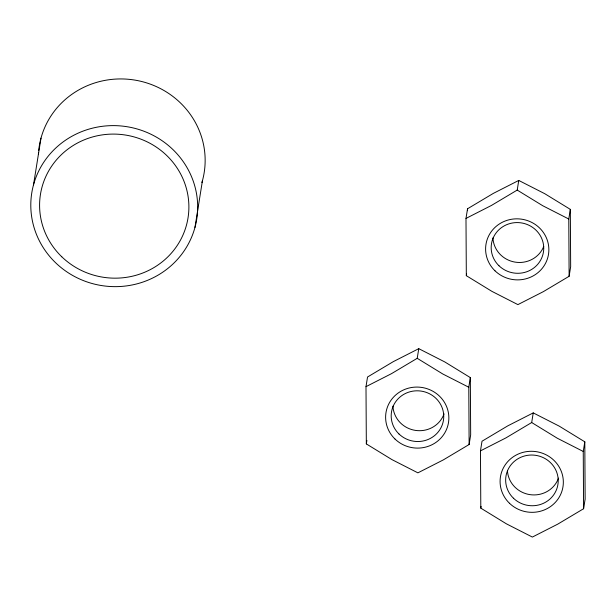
<?xml version="1.0" encoding="UTF-8"?>
<svg xmlns="http://www.w3.org/2000/svg" width="616" height="616" viewBox="0 0 616 616"><rect width="100%" height="100%" fill="white"/><g stroke="black" fill="none" stroke-linecap="round" stroke-linejoin="round"><path stroke-width="0.92" d="M365.996 386.648L366.335 443.913L391.922 459.598L417.902 472.849L443.32 459.898L469.123 444.506L470.67 434.865L470.331 377.6L444.744 361.915L418.765 348.671L393.347 361.615L367.536 377.007L365.996 386.648L391.414 373.704L417.217 358.312L418.765 348.671M465.989 218.418L466.327 275.683L491.915 291.368L517.894 304.612L543.312 291.668L569.122 276.276L570.662 266.636L570.324 209.371L544.737 193.686L518.757 180.442L493.339 193.386L467.536 208.778L465.989 218.418L491.406 205.467L517.209 190.082L518.757 180.442M470.331 377.6L468.784 387.241L469.123 444.506M480.465 450.873L480.803 508.138L506.39 523.823L532.37 537.067L557.788 524.116L583.598 508.731L585.138 499.083L584.8 441.818L559.212 426.133L533.233 412.889L507.815 425.841L482.012 441.225L480.465 450.873L505.882 437.922L531.693 422.53L533.233 412.889M570.324 209.371L568.776 219.011L569.122 276.276M584.8 441.818L583.252 451.459L583.598 508.731M33.518 184.831L40.995 138.146M194.956 227.435A83.514 80.434 9.1 0 0 92.177 128.236A83.514 80.434 9.1 0 0 55.579 262.724A83.514 80.434 9.1 0 0 194.956 227.435L202.433 180.75M366.335 443.913L366.897 440.409M466.327 275.683L466.612 273.935M480.803 508.138L481.088 506.383M568.776 219.011L542.804 205.767L517.209 190.082M468.784 387.241L442.804 373.997L417.217 358.312M583.252 451.459L557.28 438.215L531.693 422.53M467.536 208.778L467.567 210.695M38.7 150.373A83.514 80.434 9.1 0 1 137.507 80.573A83.514 80.434 9.1 0 1 201.909 182.575M38.392 154.2A83.514 80.434 9.1 0 1 38.523 152.291M543.712 246.523A26.303 25.333 9.1 0 1 514.938 262.093A26.303 25.333 9.1 0 1 492.939 237.907M558.527 478.085A26.303 25.333 9.1 0 1 529.899 494.625A26.303 25.333 9.1 0 1 507.415 470.362M444.051 413.86A26.303 25.333 9.1 0 1 415.43 430.399A26.303 25.333 9.1 0 1 392.946 406.137M61.754 256.764A74.721 71.972 9.1 0 0 186.456 225.194A74.721 71.972 9.1 0 0 94.502 136.436A74.721 71.972 9.1 0 0 61.754 256.764M494.995 270.809A31.655 30.492 9.1 0 0 547.832 257.434A31.655 30.492 9.1 0 0 508.87 219.827A31.655 30.492 9.1 0 0 494.995 270.809M498.983 265.758A26.303 25.333 9.1 0 0 542.881 254.647A26.303 25.333 9.1 0 0 510.51 223.4A26.303 25.333 9.1 0 0 498.983 265.758M509.471 503.257A31.655 30.492 9.1 0 0 562.308 489.882A31.655 30.492 9.1 0 0 523.346 452.283A31.655 30.492 9.1 0 0 509.471 503.257M513.459 498.213A26.303 25.333 9.1 0 0 557.357 487.094A26.303 25.333 9.1 0 0 524.986 455.855A26.303 25.333 9.1 0 0 513.459 498.213M395.002 439.039A31.655 30.492 9.1 0 0 447.832 425.664A31.655 30.492 9.1 0 0 408.878 388.065A31.655 30.492 9.1 0 0 395.002 439.039M398.991 433.987A26.303 25.333 9.1 0 0 442.889 422.876A26.303 25.333 9.1 0 0 410.518 391.63A26.303 25.333 9.1 0 0 398.991 433.987"/></g></svg>
